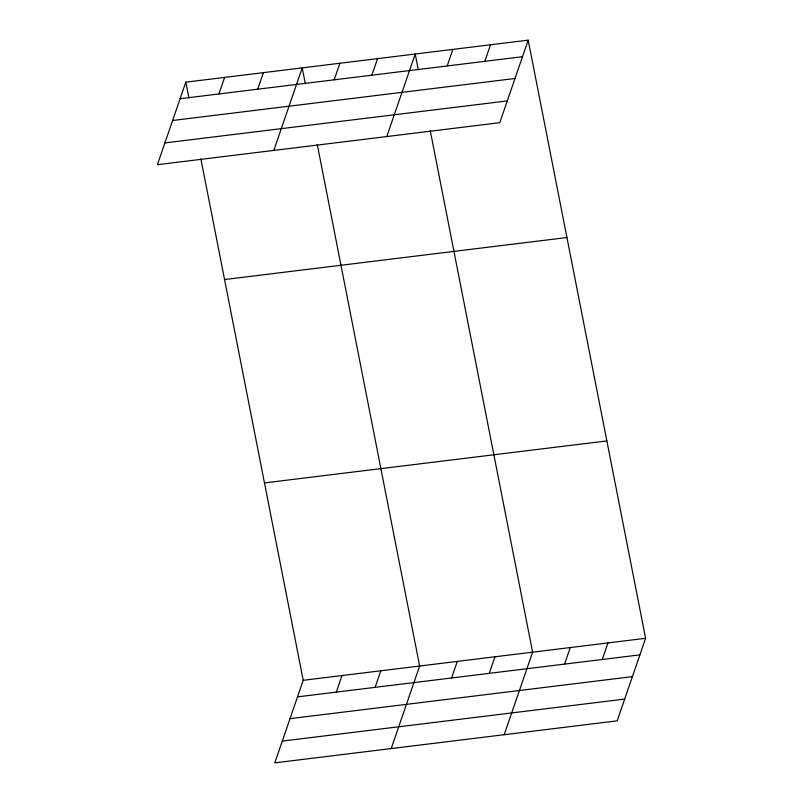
<?xml version="1.0" encoding="UTF-8"?>
<svg xmlns="http://www.w3.org/2000/svg" width="803" height="803" viewBox="0 0 803 803"><rect width="100%" height="100%" fill="white"/><g stroke="black" fill="none" stroke-linecap="round" stroke-linejoin="round"><path stroke-width="1.2" d="M185.814 82.157L157.398 164.695L499.777 122.688L528.193 40.15L185.814 82.157L188.926 97.996M218.918 93.961L224.619 77.389M257.723 89.193L263.424 72.631M273.803 150.412L302.229 67.874L305.331 83.713M334.189 79.818L339.89 63.256M371.849 75.201L377.551 58.629M386.785 136.55L415.211 54.012L418.323 69.851M447.171 65.956L452.872 49.395M484.831 61.339L490.533 44.767M200.88 158.914L303.223 680.312L274.807 762.85L617.186 720.843L645.602 638.305L528.193 40.15M336.327 692.116L342.028 675.544M375.131 687.348L380.833 670.786M391.212 748.567L419.638 666.028L317.295 144.64M451.587 677.973L457.298 661.411M489.258 673.356L494.959 656.784M504.194 734.705L532.62 652.166L430.278 130.779M564.579 664.111L570.281 647.549M602.24 659.494L607.941 642.922M180.113 98.719L522.492 56.712M172.615 120.49L514.994 78.483M164.896 142.924L507.275 100.917M224.559 279.544L566.938 237.537M264.478 482.914L606.857 440.917M303.223 680.312L645.602 638.305M297.522 696.874L639.901 654.867M290.024 718.645L632.403 676.638M282.305 741.079L624.684 699.072"/></g></svg>
